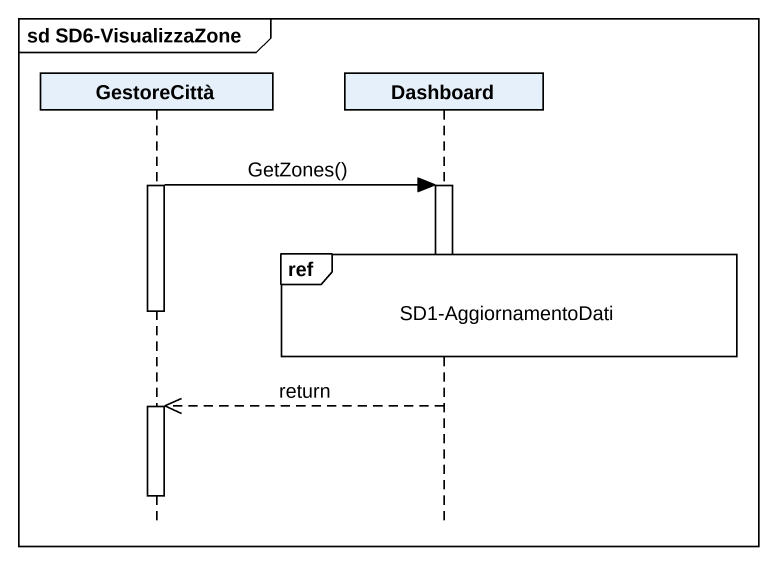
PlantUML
@startuml
mainframe sd SD6-VisualizzaZone
hide footbox
participant GestoreCittà
participant Dashboard

activate GestoreCittà
GestoreCittà -> Dashboard : GetZones()
activate Dashboard
ref over Dashboard : SD1-AggiornamentoDati
deactivate Dashboard
deactivate GestoreCittà
Dashboard -->> GestoreCittà : return
activate GestoreCittà
deactivate GestoreCittà
@enduml
